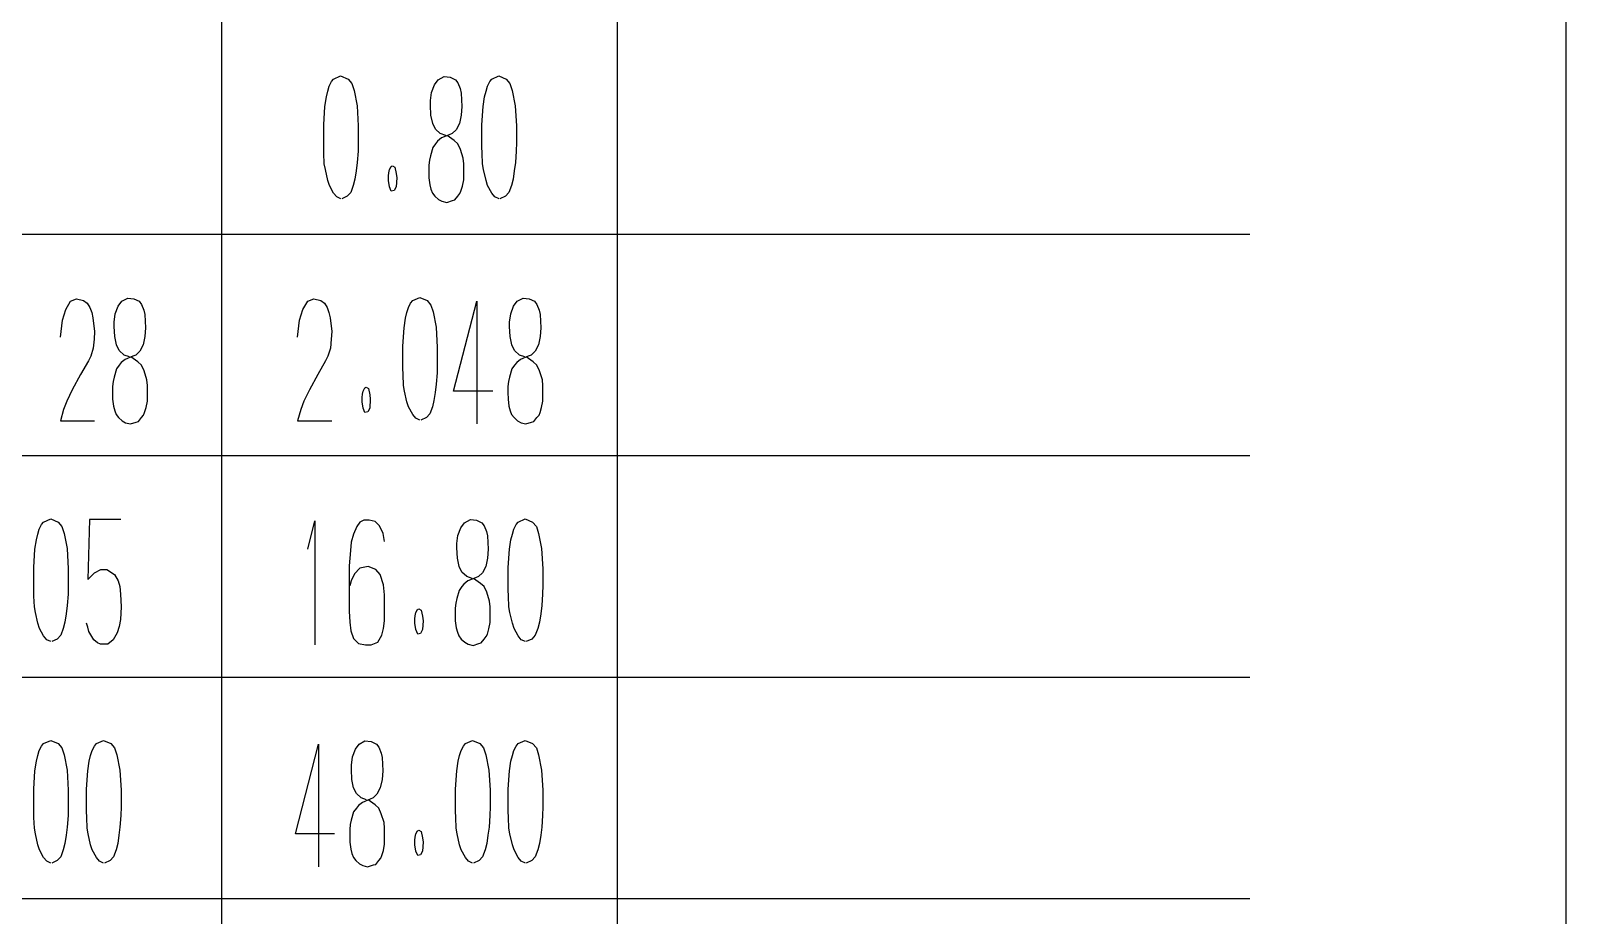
# Model space of a CAD drawing. Extents: x 0 to 8410, y 0 to 11890.
# Drawn here: x 7924.5 to 8410, y 1774.7 to 2054.3 of the extents above; entities that cross this region are included whole.
import ezdxf

# ---------------------------------------------------------------- set-up
doc = ezdxf.new("R2010")
doc.units = 0
doc.header["$MEASUREMENT"] = 0
for name, color, linetype in [('6', 7, 'Continuous'), ('8', 7, 'Continuous'), ('9', 7, 'Continuous')]:
    doc.layers.add(name, color=color, linetype=linetype)

# ---------------------------------------------------------------- blocks, each defined once
blk = doc.blocks.new('BLKENT714')
at = {"layer": '8', "color": 15, "linetype": 'Continuous'}
blk.add_line((8410, 0), (8410, 11890), dxfattribs=at)
at = {"layer": '8', "color": 7, "linetype": 'Continuous', "const_width": 0.03}
blk.add_lwpolyline([(8310, 100), (8310, 11790)], dxfattribs=at)
blk = doc.blocks.new('BLKENT892')
at = {"layer": '9', "color": 2, "linetype": 'Continuous'}
for p, q in [((7926.81, 1825.2), (7927.27, 1826.8)), ((7927.27, 1826.8), (7927.99, 1828.2)), ((7927.99, 1828.2), (7928.64, 1829)), ((7928.64, 1829), (7930.87, 1830)), ((7930.87, 1830), (7933.22, 1829)), ((7933.22, 1829), (7934.4, 1827.6)), ((7934.4, 1827.6), (7935.11, 1825.4)), ((7935.11, 1825.4), (7936.03, 1820.6)), ((7943.48, 1825.2), (7943.94, 1826.8)), ((7943.94, 1826.8), (7944.66, 1828.2)), ((7944.66, 1828.2), (7945.31, 1829)), ((7945.31, 1829), (7947.53, 1830)), ((7947.53, 1830), (7949.89, 1829)), ((7949.89, 1829), (7951.06, 1827.6)), ((7951.06, 1827.6), (7951.78, 1825.4)), ((7951.78, 1825.4), (7952.7, 1820.6)), ((8008.25, 1800.4), (8015.57, 1828.8)), ((8015.57, 1828.8), (8015.57, 1790)), ((8026.29, 1824.8), (8027.21, 1827.2)), ((8027.21, 1827.2), (8028.38, 1828.8)), ((8028.38, 1828.8), (8030.21, 1829.8)), ((8030.21, 1829.8), (8032.17, 1829.6)), ((8032.17, 1829.6), (8033.81, 1828.8)), ((8033.81, 1828.8), (8034.59, 1827.8)), ((8034.59, 1827.8), (8035.31, 1826)), ((8035.31, 1826), (8035.64, 1824.6)), ((8060.15, 1825.2), (8060.6, 1826.8)), ((8060.6, 1826.8), (8061.32, 1828.2)), ((8061.32, 1828.2), (8061.98, 1829)), ((8061.98, 1829), (8064.2, 1830)), ((8064.2, 1830), (8066.55, 1829)), ((8066.55, 1829), (8067.73, 1827.6)), ((8067.73, 1827.6), (8068.45, 1825.4)), ((8068.45, 1825.4), (8069.36, 1820.6)), ((8076.81, 1825.2), (8077.27, 1826.8)), ((8077.27, 1826.8), (8077.99, 1828.2)), ((8077.99, 1828.2), (8078.64, 1829)), ((8078.64, 1829), (8080.87, 1830)), ((8080.87, 1830), (8083.22, 1829)), ((8083.22, 1829), (8084.4, 1827.6)), ((8084.4, 1827.6), (8085.11, 1825.4)), ((8085.11, 1825.4), (8086.03, 1820.6)), ((7925.9, 1820.4), (7926.36, 1823.4)), ((7926.36, 1823.4), (7926.81, 1825.2)), ((7936.03, 1820.6), (7936.42, 1814.2)), ((7942.57, 1820.4), (7943.02, 1823.4)), ((7943.02, 1823.4), (7943.48, 1825.2)), ((7952.7, 1820.6), (7953.09, 1814.2)), ((8025.96, 1822.2), (8026.29, 1824.8)), ((8025.96, 1820.8), (8025.96, 1822.2)), ((8026.09, 1817.6), (8025.96, 1820.8)), ((8035.64, 1824.6), (8035.83, 1820.4)), ((8059.23, 1820.4), (8059.69, 1823.4)), ((8059.69, 1823.4), (8060.15, 1825.2)), ((8069.36, 1820.6), (8069.75, 1814.2)), ((8075.9, 1820.4), (8076.36, 1823.4)), ((8076.36, 1823.4), (8076.81, 1825.2)), ((8086.03, 1820.6), (8086.42, 1814.2)), ((7925.51, 1814.6), (7925.9, 1820.4)), ((7942.17, 1814.6), (7942.57, 1820.4)), ((8026.62, 1815), (8026.09, 1817.6)), ((8035.64, 1817.6), (8035.05, 1815)), ((8035.83, 1820.4), (8035.64, 1817.6)), ((8058.84, 1814.6), (8059.23, 1820.4)), ((8075.51, 1814.6), (8075.9, 1820.4)), ((7925.51, 1807.6), (7925.51, 1814.6)), ((7936.42, 1814.2), (7936.42, 1809)), ((7942.17, 1807.6), (7942.17, 1814.6)), ((7953.09, 1814.2), (7953.09, 1809)), ((8027.53, 1813.2), (8026.62, 1815)), ((8029.04, 1811.8), (8027.53, 1813.2)), ((8030.73, 1811.2), (8029.04, 1811.8)), ((8031.85, 1811.4), (8029.43, 1810.4)), ((8033.41, 1809.6), (8031.19, 1811.2)), ((8032.76, 1811.8), (8031.85, 1811.4)), ((8034, 1813), (8032.76, 1811.8)), ((8035.05, 1815), (8034, 1813)), ((8058.84, 1807.6), (8058.84, 1814.6)), ((8069.75, 1814.2), (8069.75, 1809)), ((8075.51, 1807.6), (8075.51, 1814.6)), ((8086.42, 1814.2), (8086.42, 1809)), ((7925.57, 1805.6), (7925.51, 1807.6)), ((7936.36, 1806.2), (7936.09, 1802.6)), ((7936.42, 1809), (7936.36, 1806.2)), ((7942.24, 1805.6), (7942.17, 1807.6)), ((7953.02, 1806.2), (7952.76, 1802.6)), ((7953.09, 1809), (7953.02, 1806.2)), ((8026.62, 1807.4), (8025.9, 1804.8)), ((8027.53, 1808.6), (8026.62, 1807.4)), ((8028.19, 1809.4), (8027.53, 1808.6)), ((8029.43, 1810.4), (8028.19, 1809.4)), ((8034.59, 1808.6), (8033.41, 1809.6)), ((8035.38, 1806.8), (8034.59, 1808.6)), ((8036.29, 1804), (8035.38, 1806.8)), ((8058.91, 1805.6), (8058.84, 1807.6)), ((8069.69, 1806.2), (8069.43, 1802.6)), ((8069.75, 1809), (8069.69, 1806.2)), ((8075.57, 1805.6), (8075.51, 1807.6)), ((8086.36, 1806.2), (8086.09, 1802.6)), ((8086.42, 1809), (8086.36, 1806.2)), ((7925.7, 1802.2), (7925.57, 1805.6)), ((7926.03, 1800.4), (7925.7, 1802.2)), ((7936.09, 1802.6), (7935.77, 1800)), ((7942.37, 1802.2), (7942.24, 1805.6)), ((7942.7, 1800.4), (7942.37, 1802.2)), ((7952.76, 1802.6), (7952.43, 1800)), ((8025.57, 1803.4), (8025.38, 1801.8)), ((8025.38, 1801.8), (8025.38, 1800)), ((8025.9, 1804.8), (8025.57, 1803.4)), ((8036.42, 1802.2), (8036.29, 1804)), ((8036.42, 1799.6), (8036.42, 1802.2)), ((8046.29, 1800.4), (8046.81, 1801.4)), ((8046.81, 1801.4), (8047.14, 1801.6)), ((8047.27, 1801.6), (8047.99, 1801.2)), ((8047.99, 1801.2), (8048.45, 1799.2)), ((8059.04, 1802.2), (8058.91, 1805.6)), ((8059.36, 1800.4), (8059.04, 1802.2)), ((8069.43, 1802.6), (8069.1, 1800)), ((8075.7, 1802.2), (8075.57, 1805.6)), ((8076.03, 1800.4), (8075.7, 1802.2)), ((8086.09, 1802.6), (8085.77, 1800)), ((7926.81, 1797), (7926.03, 1800.4)), ((7927.34, 1795.4), (7926.81, 1797)), ((7935.38, 1797.4), (7934.85, 1795.4)), ((7935.77, 1800), (7935.38, 1797.4)), ((7943.48, 1797), (7942.7, 1800.4)), ((7944, 1795.4), (7943.48, 1797)), ((7952.04, 1797.4), (7951.52, 1795.4)), ((7952.43, 1800), (7952.04, 1797.4)), ((8020.6, 1800.4), (8008.25, 1800.4)), ((8025.38, 1800), (8025.44, 1797.8)), ((8025.44, 1797.8), (8025.7, 1795.6)), ((8036.03, 1795.2), (8036.42, 1797.2)), ((8036.42, 1797.2), (8036.42, 1799.6)), ((8045.96, 1798.4), (8046.09, 1799.4)), ((8045.96, 1797), (8045.96, 1798.4)), ((8046.29, 1795), (8045.96, 1797)), ((8046.09, 1799.4), (8046.29, 1800.4)), ((8048.58, 1797.8), (8048.38, 1795)), ((8048.45, 1799.2), (8048.58, 1797.8)), ((8060.15, 1797), (8059.36, 1800.4)), ((8060.67, 1795.4), (8060.15, 1797)), ((8068.71, 1797.4), (8068.19, 1795.4)), ((8069.1, 1800), (8068.71, 1797.4)), ((8076.81, 1797), (8076.03, 1800.4)), ((8077.34, 1795.4), (8076.81, 1797)), ((8085.38, 1797.4), (8084.85, 1795.4)), ((8085.77, 1800), (8085.38, 1797.4)), ((7928.64, 1793), (7927.34, 1795.4)), ((7929.62, 1791.8), (7928.64, 1793)), ((7930.93, 1791.2), (7929.62, 1791.8)), ((7932.96, 1792), (7931.19, 1791.2)), ((7934.07, 1793.2), (7932.96, 1792)), ((7934.85, 1795.4), (7934.07, 1793.2)), ((7945.31, 1793), (7944, 1795.4)), ((7946.29, 1791.8), (7945.31, 1793)), ((7947.6, 1791.2), (7946.29, 1791.8)), ((7949.62, 1792), (7947.86, 1791.2)), ((7950.74, 1793.2), (7949.62, 1792)), ((7951.52, 1795.4), (7950.74, 1793.2)), ((8025.7, 1795.6), (8026.09, 1794.2)), ((8026.09, 1794.2), (8026.55, 1793)), ((8026.55, 1793), (8027.34, 1792)), ((8027.34, 1792), (8028.45, 1791)), ((8033.61, 1790.8), (8034.59, 1792)), ((8034.59, 1792), (8035.24, 1792.8)), ((8035.24, 1792.8), (8035.57, 1793.6)), ((8035.57, 1793.6), (8036.03, 1795.2)), ((8046.88, 1793.6), (8046.29, 1795)), ((8047.79, 1793.8), (8046.88, 1793.6)), ((8048.38, 1795), (8047.79, 1793.8)), ((8061.98, 1793), (8060.67, 1795.4)), ((8062.96, 1791.8), (8061.98, 1793)), ((8064.26, 1791.2), (8062.96, 1791.8)), ((8066.29, 1792), (8064.53, 1791.2)), ((8067.4, 1793.2), (8066.29, 1792)), ((8068.19, 1795.4), (8067.4, 1793.2)), ((8078.64, 1793), (8077.34, 1795.4)), ((8079.62, 1791.8), (8078.64, 1793)), ((8080.93, 1791.2), (8079.62, 1791.8)), ((8082.96, 1792), (8081.19, 1791.2)), ((8084.07, 1793.2), (8082.96, 1792)), ((8084.85, 1795.4), (8084.07, 1793.2)), ((8028.45, 1791), (8029.56, 1790.4)), ((8029.56, 1790.4), (8031.06, 1790)), ((8031.06, 1790), (8032.89, 1790.6)), ((8032.89, 1790.6), (8033.61, 1790.8))]:
    blk.add_line(p, q, dxfattribs=at)
blk = doc.blocks.new('BLKENT893')
at = {"layer": '9', "color": 2, "linetype": 'Continuous'}
for p, q in [((7927.27, 1896.8), (7927.99, 1898.2)), ((7927.99, 1898.2), (7928.64, 1899)), ((7928.64, 1899), (7930.87, 1900)), ((7930.87, 1900), (7933.22, 1899)), ((7933.22, 1899), (7934.4, 1897.6)), ((7943.09, 1899.8), (7942.57, 1880.8)), ((7953.02, 1899.8), (7943.09, 1899.8)), ((8012.17, 1890.4), (8014.39, 1899.4)), ((8014.39, 1899.4), (8014.39, 1860.2)), ((8028.64, 1899), (8027.6, 1897.6)), ((8029.89, 1899.6), (8028.64, 1899)), ((8031.52, 1899.6), (8029.89, 1899.6)), ((8033.48, 1899.2), (8031.52, 1899.6)), ((8034.79, 1897.8), (8033.48, 1899.2)), ((8060.54, 1897.2), (8061.72, 1898.8)), ((8061.72, 1898.8), (8063.55, 1899.8)), ((8063.55, 1899.8), (8065.51, 1899.6)), ((8065.51, 1899.6), (8067.14, 1898.8)), ((8067.14, 1898.8), (8067.92, 1897.8)), ((8077.27, 1896.8), (8077.99, 1898.2)), ((8077.99, 1898.2), (8078.64, 1899)), ((8078.64, 1899), (8080.87, 1900)), ((8080.87, 1900), (8083.22, 1899)), ((8083.22, 1899), (8084.4, 1897.6)), ((7925.9, 1890.4), (7926.36, 1893.4)), ((7926.36, 1893.4), (7926.81, 1895.2)), ((7926.81, 1895.2), (7927.27, 1896.8)), ((7934.4, 1897.6), (7935.11, 1895.4)), ((7935.11, 1895.4), (7936.03, 1890.6)), ((8026.55, 1895.2), (8025.83, 1892.6)), ((8027.6, 1897.6), (8026.55, 1895.2)), ((8035.96, 1895.4), (8034.79, 1897.8)), ((8036.42, 1892.8), (8035.96, 1895.4)), ((8059.3, 1892.2), (8059.62, 1894.8)), ((8059.62, 1894.8), (8060.54, 1897.2)), ((8067.92, 1897.8), (8068.64, 1896)), ((8068.64, 1896), (8068.97, 1894.6)), ((8068.97, 1894.6), (8069.17, 1890.4)), ((8075.9, 1890.4), (8076.36, 1893.4)), ((8076.36, 1893.4), (8076.81, 1895.2)), ((8076.81, 1895.2), (8077.27, 1896.8)), ((8084.4, 1897.6), (8085.11, 1895.4)), ((8085.11, 1895.4), (8086.03, 1890.6)), ((7925.51, 1884.6), (7925.9, 1890.4)), ((7936.03, 1890.6), (7936.42, 1884.2)), ((8025.64, 1890), (8025.24, 1885.2)), ((8025.83, 1892.6), (8025.64, 1890)), ((8059.3, 1890.8), (8059.3, 1892.2)), ((8059.43, 1887.6), (8059.3, 1890.8)), ((8069.17, 1890.4), (8068.97, 1887.6)), ((8075.51, 1884.6), (8075.9, 1890.4)), ((8086.03, 1890.6), (8086.42, 1884.2)), ((7925.51, 1877.6), (7925.51, 1884.6)), ((7936.42, 1884.2), (7936.42, 1879)), ((7944.72, 1883), (7946.68, 1884)), ((7946.68, 1884), (7948.58, 1884)), ((7948.58, 1884), (7951.06, 1882.4)), ((8025.24, 1885.2), (8025.24, 1870.8)), ((8028.64, 1884.4), (8026.94, 1882.6)), ((8031.26, 1885), (8028.64, 1884.4)), ((8033.61, 1884), (8031.26, 1885)), ((8035.05, 1882.4), (8033.61, 1884)), ((8059.95, 1885), (8059.43, 1887.6)), ((8060.87, 1883.2), (8059.95, 1885)), ((8068.38, 1885), (8067.34, 1883)), ((8068.97, 1887.6), (8068.38, 1885)), ((8075.51, 1877.6), (8075.51, 1884.6)), ((8086.42, 1884.2), (8086.42, 1879)), ((7936.42, 1879), (7936.36, 1876.2)), ((7942.57, 1880.8), (7944.72, 1883)), ((7951.06, 1882.4), (7952.24, 1880.4)), ((7952.24, 1880.4), (7952.7, 1878.6)), ((8025.83, 1880.4), (8025.38, 1878.8)), ((8026.94, 1882.6), (8025.83, 1880.4)), ((8036.03, 1879.2), (8035.05, 1882.4)), ((8036.42, 1876), (8036.03, 1879.2)), ((8062.37, 1881.8), (8060.87, 1883.2)), ((8061.52, 1879.4), (8060.87, 1878.6)), ((8062.76, 1880.4), (8061.52, 1879.4)), ((8064.07, 1881.2), (8062.37, 1881.8)), ((8065.18, 1881.4), (8062.76, 1880.4)), ((8066.75, 1879.6), (8064.53, 1881.2)), ((8066.09, 1881.8), (8065.18, 1881.4)), ((8067.34, 1883), (8066.09, 1881.8)), ((8067.92, 1878.6), (8066.75, 1879.6)), ((8086.42, 1879), (8086.36, 1876.2)), ((7925.57, 1875.6), (7925.51, 1877.6)), ((7925.7, 1872.2), (7925.57, 1875.6)), ((7936.36, 1876.2), (7936.09, 1872.6)), ((7952.7, 1878.6), (7952.96, 1876.2)), ((7952.96, 1876.2), (7953.09, 1872.2)), ((8036.42, 1870.6), (8036.42, 1876)), ((8059.23, 1874.8), (8058.91, 1873.4)), ((8059.95, 1877.4), (8059.23, 1874.8)), ((8060.87, 1878.6), (8059.95, 1877.4)), ((8068.71, 1876.8), (8067.92, 1878.6)), ((8069.62, 1874), (8068.71, 1876.8)), ((8069.75, 1872.2), (8069.62, 1874)), ((8075.57, 1875.6), (8075.51, 1877.6)), ((8075.7, 1872.2), (8075.57, 1875.6)), ((8086.36, 1876.2), (8086.09, 1872.6)), ((7926.03, 1870.4), (7925.7, 1872.2)), ((7926.81, 1867), (7926.03, 1870.4)), ((7935.77, 1870), (7935.38, 1867.4)), ((7936.09, 1872.6), (7935.77, 1870)), ((7953.09, 1872.2), (7952.89, 1868.2)), ((8025.24, 1870.8), (8025.38, 1867.4)), ((8036.42, 1867.8), (8036.42, 1870.6)), ((8045.96, 1868.4), (8046.09, 1869.4)), ((8046.09, 1869.4), (8046.29, 1870.4)), ((8046.29, 1870.4), (8046.81, 1871.4)), ((8046.81, 1871.4), (8047.14, 1871.6)), ((8047.27, 1871.6), (8047.99, 1871.2)), ((8047.99, 1871.2), (8048.45, 1869.2)), ((8048.45, 1869.2), (8048.58, 1867.8)), ((8058.91, 1873.4), (8058.71, 1871.8)), ((8058.71, 1871.8), (8058.71, 1870)), ((8058.71, 1870), (8058.77, 1867.8)), ((8069.75, 1869.6), (8069.75, 1872.2)), ((8069.75, 1867.2), (8069.75, 1869.6)), ((8076.03, 1870.4), (8075.7, 1872.2)), ((8076.81, 1867), (8076.03, 1870.4)), ((8085.77, 1870), (8085.38, 1867.4)), ((8086.09, 1872.6), (8085.77, 1870)), ((7927.34, 1865.4), (7926.81, 1867)), ((7928.64, 1863), (7927.34, 1865.4)), ((7934.85, 1865.4), (7934.07, 1863.2)), ((7935.38, 1867.4), (7934.85, 1865.4)), ((7942.57, 1865.8), (7942.17, 1867)), ((7942.89, 1864.4), (7942.57, 1865.8)), ((7944.46, 1861.8), (7942.89, 1864.4)), ((7952.5, 1866), (7951.91, 1864)), ((7952.89, 1868.2), (7952.5, 1866)), ((8025.38, 1867.4), (8025.77, 1864.6)), ((8025.77, 1864.6), (8026.62, 1862.2)), ((8035.51, 1863.2), (8036.09, 1865.4)), ((8036.09, 1865.4), (8036.42, 1867.8)), ((8045.96, 1867), (8045.96, 1868.4)), ((8046.29, 1865), (8045.96, 1867)), ((8046.88, 1863.6), (8046.29, 1865)), ((8048.38, 1865), (8047.79, 1863.8)), ((8048.58, 1867.8), (8048.38, 1865)), ((8058.77, 1867.8), (8059.04, 1865.6)), ((8059.04, 1865.6), (8059.43, 1864.2)), ((8059.43, 1864.2), (8059.89, 1863)), ((8068.91, 1863.6), (8069.36, 1865.2)), ((8069.36, 1865.2), (8069.75, 1867.2)), ((8077.34, 1865.4), (8076.81, 1867)), ((8078.64, 1863), (8077.34, 1865.4)), ((8084.85, 1865.4), (8084.07, 1863.2)), ((8085.38, 1867.4), (8084.85, 1865.4)), ((7929.62, 1861.8), (7928.64, 1863)), ((7930.93, 1861.2), (7929.62, 1861.8)), ((7932.96, 1862), (7931.19, 1861.2)), ((7934.07, 1863.2), (7932.96, 1862)), ((7945.64, 1860.8), (7944.46, 1861.8)), ((7946.62, 1860.4), (7945.64, 1860.8)), ((7948.97, 1860.4), (7946.62, 1860.4)), ((7950.6, 1861.8), (7948.97, 1860.4)), ((7951.91, 1864), (7950.6, 1861.8)), ((8026.62, 1862.2), (8028.19, 1860.6)), ((8028.19, 1860.6), (8030.41, 1860.2)), ((8030.41, 1860.2), (8032.17, 1860.2)), ((8032.17, 1860.2), (8034.26, 1861)), ((8034.26, 1861), (8035.51, 1863.2)), ((8047.79, 1863.8), (8046.88, 1863.6)), ((8059.89, 1863), (8060.67, 1862)), ((8060.67, 1862), (8061.78, 1861)), ((8061.78, 1861), (8062.89, 1860.4)), ((8062.89, 1860.4), (8064.4, 1860)), ((8064.4, 1860), (8066.23, 1860.6)), ((8066.23, 1860.6), (8066.94, 1860.8)), ((8066.94, 1860.8), (8067.92, 1862)), ((8067.92, 1862), (8068.58, 1862.8)), ((8068.58, 1862.8), (8068.91, 1863.6)), ((8079.62, 1861.8), (8078.64, 1863)), ((8080.93, 1861.2), (8079.62, 1861.8)), ((8082.96, 1862), (8081.19, 1861.2)), ((8084.07, 1863.2), (8082.96, 1862))]:
    blk.add_line(p, q, dxfattribs=at)
blk = doc.blocks.new('BLKENT894')
at = {"layer": '9', "color": 2, "linetype": 'Continuous'}
for p, q in [((7934.56, 1962.8), (7935.6, 1966.2)), ((7935.6, 1966.2), (7937.11, 1968.8)), ((7937.11, 1968.8), (7939, 1969.6)), ((7939, 1969.6), (7941.23, 1969)), ((7941.23, 1969), (7942.4, 1968.2)), ((7942.4, 1968.2), (7943.25, 1966.8)), ((7943.25, 1966.8), (7943.84, 1965.2)), ((7951.29, 1964.8), (7952.21, 1967.2)), ((7952.21, 1967.2), (7953.38, 1968.8)), ((7953.38, 1968.8), (7955.21, 1969.8)), ((7955.21, 1969.8), (7957.17, 1969.6)), ((7957.17, 1969.6), (7958.81, 1968.8)), ((7958.81, 1968.8), (7959.59, 1967.8)), ((7959.59, 1967.8), (7960.31, 1966)), ((8009.56, 1962.8), (8010.6, 1966.2)), ((8010.6, 1966.2), (8012.11, 1968.8)), ((8012.11, 1968.8), (8014, 1969.6)), ((8014, 1969.6), (8016.22, 1969)), ((8016.22, 1969), (8017.4, 1968.2)), ((8017.4, 1968.2), (8018.25, 1966.8)), ((8018.25, 1966.8), (8018.84, 1965.2)), ((8043.48, 1965.2), (8043.94, 1966.8)), ((8043.94, 1966.8), (8044.66, 1968.2)), ((8044.66, 1968.2), (8045.31, 1969)), ((8045.31, 1969), (8047.53, 1970)), ((8047.53, 1970), (8049.89, 1969)), ((8049.89, 1969), (8051.06, 1967.6)), ((8051.06, 1967.6), (8051.78, 1965.4)), ((8058.25, 1940.4), (8065.57, 1968.8)), ((8065.57, 1968.8), (8065.57, 1930)), ((8076.29, 1964.8), (8077.21, 1967.2)), ((8077.21, 1967.2), (8078.38, 1968.8)), ((8078.38, 1968.8), (8080.21, 1969.8)), ((8080.21, 1969.8), (8082.17, 1969.6)), ((8082.17, 1969.6), (8083.81, 1968.8)), ((8083.81, 1968.8), (8084.59, 1967.8)), ((8084.59, 1967.8), (8085.31, 1966)), ((7933.91, 1957.4), (7934.56, 1962.8)), ((7943.84, 1965.2), (7944.23, 1963.6)), ((7944.23, 1963.6), (7944.69, 1959.2)), ((7950.96, 1962.2), (7951.29, 1964.8)), ((7950.96, 1960.8), (7950.96, 1962.2)), ((7960.31, 1966), (7960.64, 1964.6)), ((7960.64, 1964.6), (7960.83, 1960.4)), ((8008.9, 1957.4), (8009.56, 1962.8)), ((8018.84, 1965.2), (8019.23, 1963.6)), ((8019.23, 1963.6), (8019.69, 1959.2)), ((8042.56, 1960.4), (8043.02, 1963.4)), ((8043.02, 1963.4), (8043.48, 1965.2)), ((8051.78, 1965.4), (8052.7, 1960.6)), ((8075.96, 1962.2), (8076.29, 1964.8)), ((8075.96, 1960.8), (8075.96, 1962.2)), ((8085.31, 1966), (8085.64, 1964.6)), ((8085.64, 1964.6), (8085.83, 1960.4)), ((7944.56, 1956.8), (7944.3, 1954)), ((7944.69, 1959.2), (7944.56, 1956.8)), ((7951.09, 1957.6), (7950.96, 1960.8)), ((7951.62, 1955), (7951.09, 1957.6)), ((7960.64, 1957.6), (7960.05, 1955)), ((7960.83, 1960.4), (7960.64, 1957.6)), ((8019.56, 1956.8), (8019.3, 1954)), ((8019.69, 1959.2), (8019.56, 1956.8)), ((8042.17, 1954.6), (8042.56, 1960.4)), ((8052.7, 1960.6), (8053.09, 1954.2)), ((8076.09, 1957.6), (8075.96, 1960.8)), ((8076.62, 1955), (8076.09, 1957.6)), ((8085.64, 1957.6), (8085.05, 1955)), ((8085.83, 1960.4), (8085.64, 1957.6)), ((7944.3, 1954), (7943.51, 1951.4)), ((7952.53, 1953.2), (7951.62, 1955)), ((7954.04, 1951.8), (7952.53, 1953.2)), ((7955.74, 1951.2), (7954.04, 1951.8)), ((7957.76, 1951.8), (7956.85, 1951.4)), ((7959, 1953), (7957.76, 1951.8)), ((7960.05, 1955), (7959, 1953)), ((8019.3, 1954), (8018.51, 1951.4)), ((8042.17, 1947.6), (8042.17, 1954.6)), ((8053.09, 1954.2), (8053.09, 1949)), ((8077.53, 1953.2), (8076.62, 1955)), ((8079.04, 1951.8), (8077.53, 1953.2)), ((8080.74, 1951.2), (8079.04, 1951.8)), ((8082.76, 1951.8), (8081.85, 1951.4)), ((8084, 1953), (8082.76, 1951.8)), ((8085.05, 1955), (8084, 1953)), ((7942.79, 1950), (7940.31, 1945.6)), ((7943.51, 1951.4), (7942.79, 1950)), ((7951.62, 1947.4), (7950.9, 1944.8)), ((7952.53, 1948.6), (7951.62, 1947.4)), ((7953.19, 1949.4), (7952.53, 1948.6)), ((7954.43, 1950.4), (7953.19, 1949.4)), ((7956.85, 1951.4), (7954.43, 1950.4)), ((7958.41, 1949.6), (7956.19, 1951.2)), ((7959.59, 1948.6), (7958.41, 1949.6)), ((7960.38, 1946.8), (7959.59, 1948.6)), ((7961.29, 1944), (7960.38, 1946.8)), ((8017.79, 1950), (8015.31, 1945.6)), ((8018.51, 1951.4), (8017.79, 1950)), ((8042.24, 1945.6), (8042.17, 1947.6)), ((8053.09, 1949), (8053.02, 1946.2)), ((8076.62, 1947.4), (8075.9, 1944.8)), ((8077.53, 1948.6), (8076.62, 1947.4)), ((8078.19, 1949.4), (8077.53, 1948.6)), ((8079.43, 1950.4), (8078.19, 1949.4)), ((8081.85, 1951.4), (8079.43, 1950.4)), ((8083.41, 1949.6), (8081.19, 1951.2)), ((8084.59, 1948.6), (8083.41, 1949.6)), ((8085.38, 1946.8), (8084.59, 1948.6)), ((8086.29, 1944), (8085.38, 1946.8)), ((7940.31, 1945.6), (7937.7, 1940.8)), ((7950.57, 1943.4), (7950.38, 1941.8)), ((7950.9, 1944.8), (7950.57, 1943.4)), ((7961.42, 1942.2), (7961.29, 1944)), ((7961.42, 1939.6), (7961.42, 1942.2)), ((8015.31, 1945.6), (8012.7, 1940.8)), ((8042.37, 1942.2), (8042.24, 1945.6)), ((8042.7, 1940.4), (8042.37, 1942.2)), ((8052.76, 1942.6), (8052.43, 1940)), ((8053.02, 1946.2), (8052.76, 1942.6)), ((8075.57, 1943.4), (8075.38, 1941.8)), ((8075.9, 1944.8), (8075.57, 1943.4)), ((8086.42, 1942.2), (8086.29, 1944)), ((8086.42, 1939.6), (8086.42, 1942.2)), ((7935.93, 1937.2), (7934.95, 1934.6)), ((7937.7, 1940.8), (7935.93, 1937.2)), ((7950.38, 1941.8), (7950.38, 1940)), ((7950.38, 1940), (7950.44, 1937.8)), ((7950.44, 1937.8), (7950.7, 1935.6)), ((7961.03, 1935.2), (7961.42, 1937.2)), ((7961.42, 1937.2), (7961.42, 1939.6)), ((8010.93, 1937.2), (8009.95, 1934.6)), ((8012.7, 1940.8), (8010.93, 1937.2)), ((8029.3, 1938.4), (8029.43, 1939.4)), ((8029.3, 1937), (8029.3, 1938.4)), ((8029.62, 1935), (8029.3, 1937)), ((8029.43, 1939.4), (8029.62, 1940.4)), ((8029.62, 1940.4), (8030.15, 1941.4)), ((8030.15, 1941.4), (8030.47, 1941.6)), ((8030.6, 1941.6), (8031.32, 1941.2)), ((8031.32, 1941.2), (8031.78, 1939.2)), ((8031.91, 1937.8), (8031.72, 1935)), ((8031.78, 1939.2), (8031.91, 1937.8)), ((8043.48, 1937), (8042.7, 1940.4)), ((8044, 1935.4), (8043.48, 1937)), ((8052.04, 1937.4), (8051.52, 1935.4)), ((8052.43, 1940), (8052.04, 1937.4)), ((8070.6, 1940.4), (8058.25, 1940.4)), ((8075.38, 1941.8), (8075.38, 1940)), ((8075.38, 1940), (8075.44, 1937.8)), ((8075.44, 1937.8), (8075.7, 1935.6)), ((8086.03, 1935.2), (8086.42, 1937.2)), ((8086.42, 1937.2), (8086.42, 1939.6)), ((7934.95, 1934.6), (7933.91, 1931)), ((7950.7, 1935.6), (7951.09, 1934.2)), ((7951.09, 1934.2), (7951.55, 1933)), ((7951.55, 1933), (7952.34, 1932)), ((7959.59, 1932), (7960.25, 1932.8)), ((7960.25, 1932.8), (7960.57, 1933.6)), ((7960.57, 1933.6), (7961.03, 1935.2)), ((8009.95, 1934.6), (8008.9, 1931)), ((8030.21, 1933.6), (8029.62, 1935)), ((8031.13, 1933.8), (8030.21, 1933.6)), ((8031.72, 1935), (8031.13, 1933.8)), ((8045.31, 1933), (8044, 1935.4)), ((8046.29, 1931.8), (8045.31, 1933)), ((8050.73, 1933.2), (8049.62, 1932)), ((8051.52, 1935.4), (8050.73, 1933.2)), ((8075.7, 1935.6), (8076.09, 1934.2)), ((8076.09, 1934.2), (8076.55, 1933)), ((8076.55, 1933), (8077.34, 1932)), ((8084.59, 1932), (8085.25, 1932.8)), ((8085.25, 1932.8), (8085.57, 1933.6)), ((8085.57, 1933.6), (8086.03, 1935.2)), ((7933.91, 1931), (7944.69, 1931)), ((7952.34, 1932), (7953.45, 1931)), ((7953.45, 1931), (7954.56, 1930.4)), ((7954.56, 1930.4), (7956.06, 1930)), ((7956.06, 1930), (7957.89, 1930.6)), ((7957.89, 1930.6), (7958.61, 1930.8)), ((7958.61, 1930.8), (7959.59, 1932)), ((8008.9, 1931), (8019.69, 1931)), ((8047.6, 1931.2), (8046.29, 1931.8)), ((8049.62, 1932), (8047.86, 1931.2)), ((8077.34, 1932), (8078.45, 1931)), ((8078.45, 1931), (8079.56, 1930.4)), ((8079.56, 1930.4), (8081.06, 1930)), ((8081.06, 1930), (8082.89, 1930.6)), ((8082.89, 1930.6), (8083.61, 1930.8)), ((8083.61, 1930.8), (8084.59, 1932))]:
    blk.add_line(p, q, dxfattribs=at)
blk = doc.blocks.new('BLKENT895')
at = {"layer": '9', "color": 2, "linetype": 'Continuous'}
for p, q in [((8019.66, 2038.2), (8020.31, 2039)), ((8020.31, 2039), (8022.53, 2040)), ((8022.53, 2040), (8024.89, 2039)), ((8024.89, 2039), (8026.06, 2037.6)), ((8053.38, 2038.8), (8055.21, 2039.8)), ((8055.21, 2039.8), (8057.17, 2039.6)), ((8057.17, 2039.6), (8058.81, 2038.8)), ((8069.66, 2038.2), (8070.31, 2039)), ((8070.31, 2039), (8072.53, 2040)), ((8072.53, 2040), (8074.89, 2039)), ((8074.89, 2039), (8076.06, 2037.6)), ((8018.02, 2033.4), (8018.48, 2035.2)), ((8018.48, 2035.2), (8018.94, 2036.8)), ((8018.94, 2036.8), (8019.66, 2038.2)), ((8026.06, 2037.6), (8026.78, 2035.4)), ((8026.78, 2035.4), (8027.7, 2030.6)), ((8050.96, 2032.2), (8051.29, 2034.8)), ((8051.29, 2034.8), (8052.21, 2037.2)), ((8052.21, 2037.2), (8053.38, 2038.8)), ((8058.81, 2038.8), (8059.59, 2037.8)), ((8059.59, 2037.8), (8060.31, 2036)), ((8060.31, 2036), (8060.64, 2034.6)), ((8060.64, 2034.6), (8060.83, 2030.4)), ((8068.02, 2033.4), (8068.48, 2035.2)), ((8068.48, 2035.2), (8068.94, 2036.8)), ((8068.94, 2036.8), (8069.66, 2038.2)), ((8076.06, 2037.6), (8076.78, 2035.4)), ((8076.78, 2035.4), (8077.7, 2030.6)), ((8017.17, 2024.6), (8017.56, 2030.4)), ((8017.56, 2030.4), (8018.02, 2033.4)), ((8027.7, 2030.6), (8028.09, 2024.2)), ((8050.96, 2030.8), (8050.96, 2032.2)), ((8051.09, 2027.6), (8050.96, 2030.8)), ((8060.83, 2030.4), (8060.64, 2027.6)), ((8067.17, 2024.6), (8067.57, 2030.4)), ((8067.57, 2030.4), (8068.02, 2033.4)), ((8077.7, 2030.6), (8078.09, 2024.2)), ((8017.17, 2017.6), (8017.17, 2024.6)), ((8051.62, 2025), (8051.09, 2027.6)), ((8052.53, 2023.2), (8051.62, 2025)), ((8060.05, 2025), (8059, 2023)), ((8060.64, 2027.6), (8060.05, 2025)), ((8067.17, 2017.6), (8067.17, 2024.6)), ((8028.09, 2024.2), (8028.09, 2019)), ((8054.04, 2021.8), (8052.53, 2023.2)), ((8054.43, 2020.4), (8053.19, 2019.4)), ((8055.74, 2021.2), (8054.04, 2021.8)), ((8056.85, 2021.4), (8054.43, 2020.4)), ((8058.41, 2019.6), (8056.19, 2021.2)), ((8057.76, 2021.8), (8056.85, 2021.4)), ((8059, 2023), (8057.76, 2021.8)), ((8059.59, 2018.6), (8058.41, 2019.6)), ((8078.09, 2024.2), (8078.09, 2019)), ((8017.24, 2015.6), (8017.17, 2017.6)), ((8017.37, 2012.2), (8017.24, 2015.6)), ((8028.02, 2016.2), (8027.76, 2012.6)), ((8028.09, 2019), (8028.02, 2016.2)), ((8050.9, 2014.8), (8050.57, 2013.4)), ((8051.62, 2017.4), (8050.9, 2014.8)), ((8052.53, 2018.6), (8051.62, 2017.4)), ((8053.19, 2019.4), (8052.53, 2018.6)), ((8060.38, 2016.8), (8059.59, 2018.6)), ((8061.29, 2014), (8060.38, 2016.8)), ((8067.24, 2015.6), (8067.17, 2017.6)), ((8067.37, 2012.2), (8067.24, 2015.6)), ((8078.02, 2016.2), (8077.76, 2012.6)), ((8078.09, 2019), (8078.02, 2016.2)), ((8017.7, 2010.4), (8017.37, 2012.2)), ((8018.48, 2007), (8017.7, 2010.4)), ((8027.43, 2010), (8027.04, 2007.4)), ((8027.76, 2012.6), (8027.43, 2010)), ((8037.76, 2009.4), (8037.96, 2010.4)), ((8037.96, 2010.4), (8038.48, 2011.4)), ((8038.48, 2011.4), (8038.81, 2011.6)), ((8038.94, 2011.6), (8039.66, 2011.2)), ((8039.66, 2011.2), (8040.11, 2009.2)), ((8050.57, 2013.4), (8050.38, 2011.8)), ((8050.38, 2011.8), (8050.38, 2010)), ((8050.38, 2010), (8050.44, 2007.8)), ((8061.42, 2012.2), (8061.29, 2014)), ((8061.42, 2009.6), (8061.42, 2012.2)), ((8067.7, 2010.4), (8067.37, 2012.2)), ((8068.48, 2007), (8067.7, 2010.4)), ((8077.43, 2010), (8077.04, 2007.4)), ((8077.76, 2012.6), (8077.43, 2010)), ((8019, 2005.4), (8018.48, 2007)), ((8020.31, 2003), (8019, 2005.4)), ((8026.52, 2005.4), (8025.73, 2003.2)), ((8027.04, 2007.4), (8026.52, 2005.4)), ((8037.63, 2008.4), (8037.76, 2009.4)), ((8037.63, 2007), (8037.63, 2008.4)), ((8037.96, 2005), (8037.63, 2007)), ((8038.55, 2003.6), (8037.96, 2005)), ((8040.05, 2005), (8039.46, 2003.8)), ((8040.24, 2007.8), (8040.05, 2005)), ((8040.11, 2009.2), (8040.24, 2007.8)), ((8050.44, 2007.8), (8050.7, 2005.6)), ((8050.7, 2005.6), (8051.09, 2004.2)), ((8060.57, 2003.6), (8061.03, 2005.2)), ((8061.03, 2005.2), (8061.42, 2007.2)), ((8061.42, 2007.2), (8061.42, 2009.6)), ((8069, 2005.4), (8068.48, 2007)), ((8070.31, 2003), (8069, 2005.4)), ((8076.52, 2005.4), (8075.74, 2003.2)), ((8077.04, 2007.4), (8076.52, 2005.4)), ((8021.29, 2001.8), (8020.31, 2003)), ((8022.6, 2001.2), (8021.29, 2001.8)), ((8024.62, 2002), (8022.86, 2001.2)), ((8025.73, 2003.2), (8024.62, 2002)), ((8039.46, 2003.8), (8038.55, 2003.6)), ((8051.09, 2004.2), (8051.55, 2003)), ((8051.55, 2003), (8052.34, 2002)), ((8052.34, 2002), (8053.45, 2001)), ((8053.45, 2001), (8054.56, 2000.4)), ((8054.56, 2000.4), (8056.06, 2000)), ((8056.06, 2000), (8057.89, 2000.6)), ((8057.89, 2000.6), (8058.61, 2000.8)), ((8058.61, 2000.8), (8059.59, 2002)), ((8059.59, 2002), (8060.25, 2002.8)), ((8060.25, 2002.8), (8060.57, 2003.6)), ((8071.29, 2001.8), (8070.31, 2003)), ((8072.6, 2001.2), (8071.29, 2001.8)), ((8074.62, 2002), (8072.86, 2001.2)), ((8075.74, 2003.2), (8074.62, 2002))]:
    blk.add_line(p, q, dxfattribs=at)
blk = doc.blocks.new('BLKENT877')
at = {"layer": '9'}
for name in ['BLKENT895', 'BLKENT894', 'BLKENT893', 'BLKENT892']:
    blk.add_blockref(name, (0, 0), dxfattribs=at)
blk = doc.blocks.new('BLKENT829')
at = {"layer": '9', "color": 1, "linetype": 'Continuous'}
for p, q in [((7985, 750), (7985, 3320)), ((8110, 700), (8110, 3320)), ((6510, 1990), (8310, 1990)), ((6510, 1920), (8310, 1920)), ((6510, 1850), (8310, 1850)), ((6510, 1780), (8310, 1780))]:
    blk.add_line(p, q, dxfattribs=at)
at = {"layer": '9', "color": 7, "linetype": 'Continuous', "const_width": 0.03}
blk.add_lwpolyline([(8310, 700), (8310, 3320)], dxfattribs=at)
at = {"layer": '9'}
blk.add_blockref('BLKENT877', (0, 0), dxfattribs=at)

msp = doc.modelspace()

# ---------------------------------------------------------------- block references
at = {"layer": '6'}
for name in ['BLKENT714', 'BLKENT829']:
    msp.add_blockref(name, (0, 0), dxfattribs=at)

doc.saveas('drawing.dxf')
